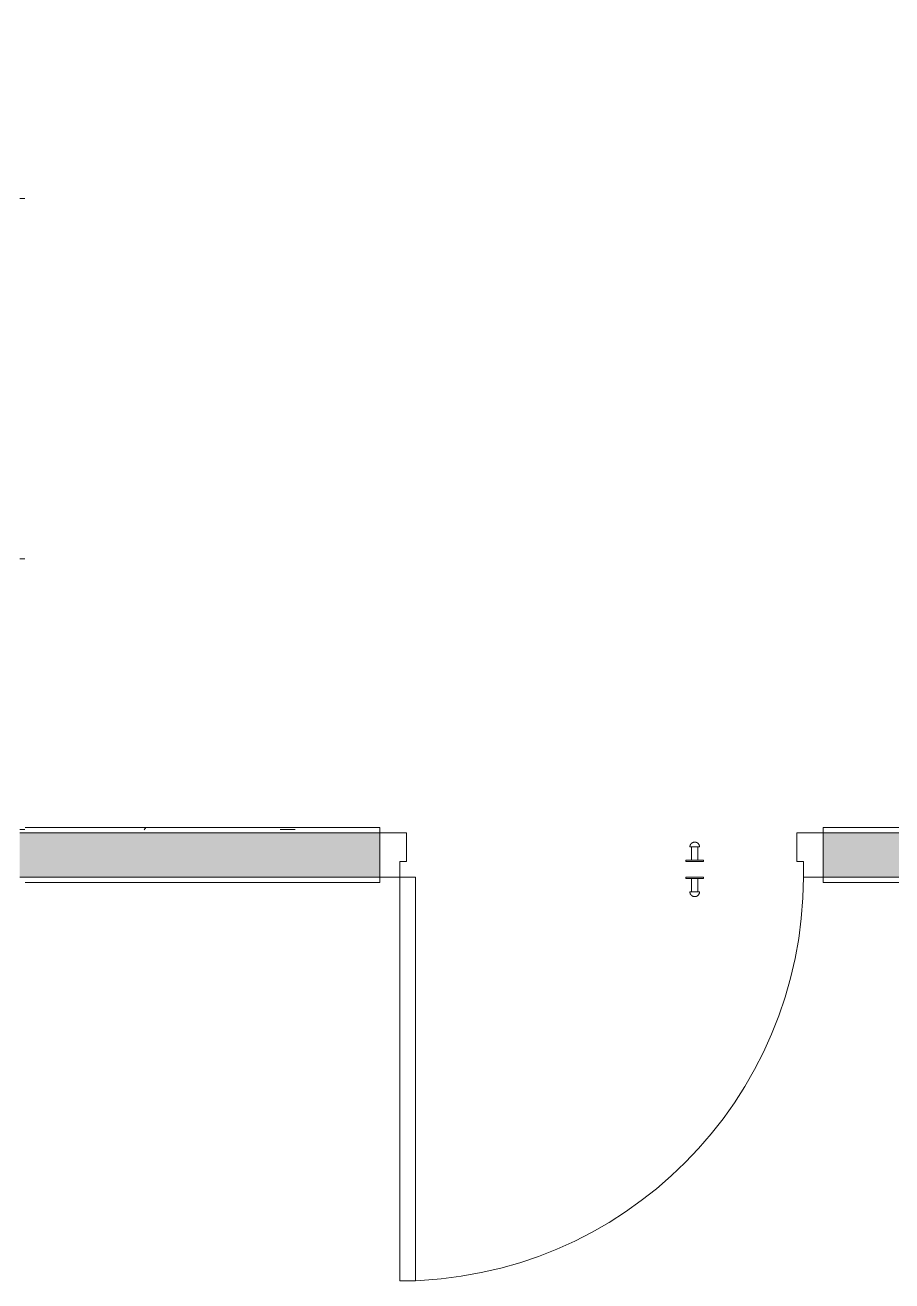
# Model space of a CAD drawing. Header units: millimetres. Extents: x -49836 to 59720, y -25216 to 39354.
# Drawn here: x 35391 to 37346, y 1625 to 4455 of the extents above; entities that cross this region are included whole.
import ezdxf

# ---------------------------------------------------------------- set-up
doc = ezdxf.new("R2010")
doc.units = ezdxf.units.MM
for name, color, linetype, lineweight in [('A-DOOR', 31, 'Continuous', 9), ('A-DOOR-FRAM', 31, 'Continuous', 18), ('A-WALL', 113, 'Continuous', 9), ('A-WALL-FNSH', 113, 'Continuous', 25), ('A-WALL-PATT', 111, 'Continuous', 25)]:
    doc.layers.add(name, color=color, linetype=linetype, lineweight=lineweight)
pattern_1 = [(0, (0, 0), (812.8, 203.2), [33.528, -576.072, 33.528, -576.072, -3251.2]), (0, (0, 0), (812.8, 203.2), [-1219.2, 33.528, -1185.672, 33.528, -576.072, -1422.4]), (0, (0, 0), (812.8, 203.2), [-3048, 33.528, -372.872, 33.528, -982.472]), (120, (304.8, 101.6), (-582.3764, 602.3054), [33.528, -576.072, 33.528, -576.072, -3251.2]), (120, (304.8, 101.6), (-582.3764, 602.3054), [-1219.2, 33.528, -1185.672, 33.528, -576.072, -1422.4]), (120, (304.8, 101.6), (-582.3764, 602.3054), [-3048, 33.528, -372.872, 33.528, -982.472]), (240, (406.4, 508), (-230.4236, -805.5054), [33.528, -576.072, 33.528, -576.072, -3251.2]), (240, (406.4, 508), (-230.4236, -805.5054), [-1219.2, 33.528, -1185.672, 33.528, -576.072, -1422.4]), (240, (406.4, 508), (-230.4236, -805.5054), [-3048, 33.528, -372.872, 33.528, -982.472])]

# ---------------------------------------------------------------- blocks, each defined once
blk = doc.blocks.new('Arch - 750 x 2100 mm-239390-Level 2')
at = {"layer": 'A-DOOR', "lineweight": 18}
for p, q in [((420, 960), (420, 50)), ((455, 960), (420, 960)), ((455, 50), (455, 960)), ((420, 50), (455, 50))]:
    blk.add_line(p, q, dxfattribs=at)
at = {"layer": 'A-DOOR'}
for p, q in [((-211.5, 83), (-221, 83)), ((-217, 83), (-217, 53)), ((-213.5, 83), (-206.5, 83)), ((-210, 83), (-211.5, 83)), ((-208.5, 83), (-210, 83)), ((-199, 83), (-208.5, 83)), ((-203, 53), (-203, 83)), ((-230, 53), (-230, 50)), ((-229.3, 53), (-230, 53)), ((-230, 53), (-190, 53)), ((-190, 50), (-230, 50)), ((-230, 50), (-229.3, 50)), ((-190, 53), (-190.7, 53)), ((-190.7, 50), (-190, 50)), ((-190, 50), (-190, 53)), ((-230, 15), (-230, 12)), ((-229.3, 15), (-230, 15)), ((-230, 15), (-190, 15)), ((-190, 12), (-230, 12)), ((-230, 12), (-229.3, 12)), ((-217, 12), (-217, -18)), ((-203, -18), (-203, 12)), ((-190, 15), (-190.7, 15)), ((-190.7, 12), (-190, 12)), ((-190, 12), (-190, 15)), ((-221, -18), (-211.5, -18)), ((-206.5, -18), (-213.5, -18)), ((-211.5, -18), (-210, -18)), ((-210, -18), (-208.5, -18)), ((-208.5, -18), (-199, -18))]:
    blk.add_line(p, q, dxfattribs=at)
at = {"layer": 'A-DOOR', "flags": 128}
for points in [[(-199, 83), (-199.1, 83.4), (-199.1, 83.9), (-199.1, 84.3), (-199.2, 84.7), (-199.3, 85.2), (-199.4, 85.6), (-199.5, 86), (-199.6, 86.4), (-199.8, 86.9), (-199.9, 87.3), (-200.1, 87.7), (-200.3, 88.1), (-200.5, 88.4), (-200.7, 88.8), (-201, 89.2), (-201.2, 89.5), (-201.5, 89.9), (-201.8, 90.2), (-202.1, 90.5), (-202.4, 90.9), (-202.7, 91.2), (-203, 91.4), (-203.4, 91.7), (-203.7, 92), (-204.1, 92.2), (-204.5, 92.4), (-204.8, 92.7), (-205.2, 92.9), (-205.6, 93), (-206, 93.2), (-206.4, 93.4), (-206.9, 93.5), (-207.3, 93.6), (-207.7, 93.7), (-208.1, 93.8), (-208.6, 93.9), (-209, 93.9), (-209.4, 93.9), (-209.9, 94), (-210.3, 93.9), (-210.8, 93.9), (-211.2, 93.9), (-211.6, 93.8), (-212.1, 93.8), (-212.5, 93.7), (-212.9, 93.6), (-213.3, 93.4), (-213.7, 93.3), (-214.2, 93.1), (-214.6, 93), (-215, 92.8), (-215.3, 92.6), (-215.7, 92.3), (-216.1, 92.1), (-216.4, 91.9), (-216.8, 91.6), (-217.1, 91.3), (-217.5, 91), (-217.8, 90.7), (-218.1, 90.4), (-218.4, 90.1), (-218.6, 89.7), (-218.9, 89.4), (-219.2, 89), (-219.4, 88.6), (-219.6, 88.3), (-219.8, 87.9), (-220, 87.5), (-220.2, 87.1), (-220.3, 86.7), (-220.5, 86.3), (-220.6, 85.8), (-220.7, 85.4), (-220.8, 85), (-220.8, 84.5), (-220.9, 84.1), (-220.9, 83.7), (-220.9, 83.2), (-221, 83)], [(-221, -18), (-220.9, -18.4), (-220.9, -18.9), (-220.9, -19.3), (-220.8, -19.7), (-220.7, -20.2), (-220.6, -20.6), (-220.5, -21), (-220.4, -21.4), (-220.2, -21.9), (-220.1, -22.3), (-219.9, -22.7), (-219.7, -23.1), (-219.5, -23.4), (-219.3, -23.8), (-219, -24.2), (-218.8, -24.5), (-218.5, -24.9), (-218.2, -25.2), (-217.9, -25.5), (-217.6, -25.9), (-217.3, -26.2), (-217, -26.4), (-216.6, -26.7), (-216.3, -27), (-215.9, -27.2), (-215.5, -27.4), (-215.2, -27.7), (-214.8, -27.9), (-214.4, -28), (-214, -28.2), (-213.6, -28.4), (-213.1, -28.5), (-212.7, -28.6), (-212.3, -28.7), (-211.9, -28.8), (-211.4, -28.9), (-211, -28.9), (-210.6, -28.9), (-210.1, -29), (-209.7, -28.9), (-209.2, -28.9), (-208.8, -28.9), (-208.4, -28.8), (-207.9, -28.8), (-207.5, -28.7), (-207.1, -28.6), (-206.7, -28.4), (-206.3, -28.3), (-205.8, -28.1), (-205.4, -28), (-205, -27.8), (-204.7, -27.6), (-204.3, -27.3), (-203.9, -27.1), (-203.6, -26.9), (-203.2, -26.6), (-202.9, -26.3), (-202.5, -26), (-202.2, -25.7), (-201.9, -25.4), (-201.6, -25.1), (-201.4, -24.7), (-201.1, -24.4), (-200.8, -24), (-200.6, -23.6), (-200.4, -23.3), (-200.2, -22.9), (-200, -22.5), (-199.8, -22.1), (-199.7, -21.7), (-199.5, -21.3), (-199.4, -20.8), (-199.3, -20.4), (-199.2, -20), (-199.2, -19.5), (-199.1, -19.1), (-199.1, -18.7), (-199.1, -18.2), (-199, -18)]]:
    blk.add_lwpolyline(points, dxfattribs=at)
at = {"layer": 'A-DOOR'}
blk.add_arc((455, 50), 910, 90, 180, dxfattribs=at)
at = {"layer": 'A-DOOR-FRAM'}
for p, q in [((-500, 50), (-455, 50)), ((-500, 50), (-500, -50)), ((-455, 50), (-455, 15)), ((455, 50), (455, 15)), ((500, 50), (455, 50)), ((500, -50), (500, 50)), ((-455, 15), (-440, 15)), ((-440, -50), (-440, 15)), ((455, 15), (440, 15)), ((440, -50), (440, 15)), ((-500, -50), (-440, -50)), ((500, -50), (440, -50))]:
    blk.add_line(p, q, dxfattribs=at)

msp = doc.modelspace()

# ---------------------------------------------------------------- hatches: boundary and pattern name
at = {"layer": 'A-WALL-PATT', "lineweight": 9}
h = msp.add_hatch(dxfattribs=at)
h.set_pattern_fill('FP_2', color=256, style=0, pattern_type=2)
h.set_pattern_definition(pattern_1)
h.paths.add_polyline_path([(35391.5, 2634.6), (35391.5, 4455), (35379.5, 4455), (35379.5, 2634.6)], flags=0)
at = {"layer": 'A-WALL-PATT'}
h = msp.add_hatch(color=256, dxfattribs=at)
h.paths.add_polyline_path([(38368.1, 2534.6), (38268.1, 2634.6), (37191.5, 2634.6), (37191.5, 2534.6), (38201.2, 2534.6)], flags=0)
h.paths.add_polyline_path([(35391.5, 2534.6), (36191.5, 2534.6), (36191.5, 2634.6), (35379.5, 2634.6), (35379.5, 2534.6)], flags=0)
at = {"layer": 'A-WALL-PATT', "lineweight": 9}
h = msp.add_hatch(dxfattribs=at)
h.set_pattern_fill('FP_2', color=256, style=0, pattern_type=2)
h.set_pattern_definition(pattern_1)
h.paths.add_polyline_path([(37433.5, 2634.6), (38268.1, 2634.6), (38256.1, 2646.6), (37191.5, 2646.6), (37191.5, 2634.6)], flags=0)
h.paths.add_polyline_path([(38564.1, 2634.6), (38692.3, 2634.6), (38680.3, 2646.6), (38564.1, 2646.6)], flags=0)
h.paths.add_polyline_path([(35514, 2634.6), (36191.5, 2634.6), (36191.5, 2646.6), (35391.5, 2646.6), (35391.5, 2634.6)], flags=0)
h = msp.add_hatch(dxfattribs=at)
h.set_pattern_fill('FP_2', color=256, style=0, pattern_type=2)
h.set_pattern_definition(pattern_1)
h.paths.add_polyline_path([(35391.5, 2522.6), (36191.5, 2522.6), (36191.5, 2534.6), (35391.5, 2534.6)], flags=0)
h.paths.add_polyline_path([(38201.2, 2522.6), (38380.1, 2522.6), (38368.1, 2534.6), (37191.5, 2534.6), (37191.5, 2522.6), (37433.5, 2522.6)], flags=0)

# ---------------------------------------------------------------- linework, layer by layer
at = {"layer": 'A-WALL'}
for p, q in [((35379.5, 2634.6), (36191.5, 2634.6)), ((37191.5, 2634.6), (38268.1, 2634.6)), ((35379.5, 2534.6), (36191.5, 2534.6)), ((37191.5, 2534.6), (38368.1, 2534.6))]:
    msp.add_line(p, q, dxfattribs=at)
at = {"layer": 'A-WALL', "color": 1, "lineweight": 18}
for p, q in [((36191.5, 2534.6), (36191.5, 2634.6)), ((37191.5, 2634.6), (37191.5, 2534.6))]:
    msp.add_line(p, q, dxfattribs=at)
at = {"layer": 'A-WALL-FNSH', "color": 7, "lineweight": 18}
for p, q in [((36191.5, 2646.6), (35391.5, 2646.6)), ((36191.5, 2634.6), (36191.5, 2646.6)), ((38256.1, 2646.6), (37191.5, 2646.6)), ((37191.5, 2646.6), (37191.5, 2634.6)), ((35391.5, 2522.6), (36191.5, 2522.6)), ((36191.5, 2522.6), (36191.5, 2534.6)), ((37191.5, 2534.6), (37191.5, 2522.6)), ((37191.5, 2522.6), (38380.1, 2522.6))]:
    msp.add_line(p, q, dxfattribs=at)

# ---------------------------------------------------------------- block references
at = {"layer": 'A-DOOR', "rotation": 180}
msp.add_blockref('Arch - 750 x 2100 mm-239390-Level 2', (36691.5, 2584.6), dxfattribs=at)

doc.saveas('drawing.dxf')
